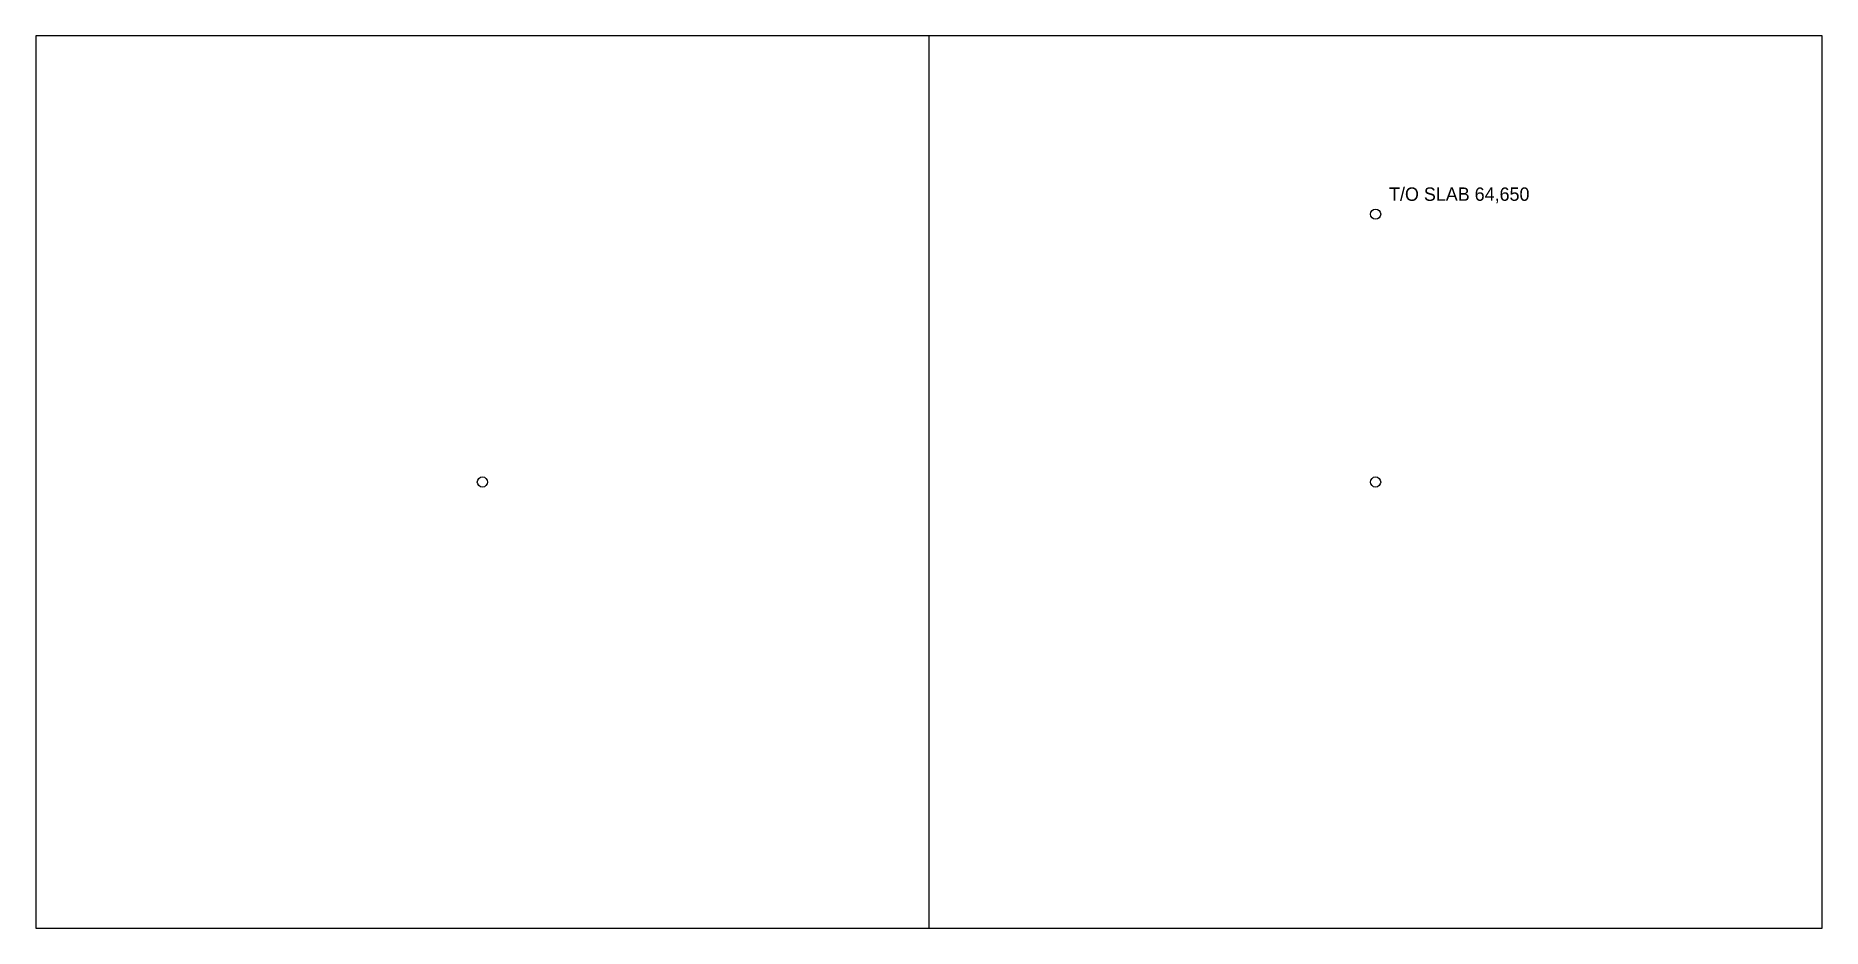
# Model space of a CAD drawing. Header units: millimetres. Extents: x 0 to 20000, y 0 to 10000.
import ezdxf

# ---------------------------------------------------------------- set-up
doc = ezdxf.new("R2010")
doc.units = ezdxf.units.MM
for name, color, linetype in [('A-WALL', 7, 'Continuous'), ('P-ANNO', 7, 'Continuous'), ('P-SLEEVE', 7, 'Continuous')]:
    doc.layers.add(name, color=color, linetype=linetype)

# ---------------------------------------------------------------- blocks, each defined once
blk = doc.blocks.new('SLEEVE-100')
blk.add_circle((0, 0), 57)

msp = doc.modelspace()

# ---------------------------------------------------------------- linework, layer by layer
at = {"layer": 'A-WALL'}
msp.add_line((10000, 0), (10000, 10000), dxfattribs=at)
msp.add_lwpolyline([(0, 0), (20000, 0), (20000, 10000), (0, 10000)], close=True, dxfattribs=at)

# ---------------------------------------------------------------- block references
at = {"layer": 'P-SLEEVE'}
for p in [(15000, 8000), (5000, 5000), (15000, 5000)]:
    msp.add_blockref('SLEEVE-100', p, dxfattribs=at)

# ---------------------------------------------------------------- texts
at = {"layer": 'P-ANNO'}
msp.add_text('T/O SLAB 64,650', height=150, dxfattribs=at).set_placement((15150, 8150))

doc.saveas('drawing.dxf')
